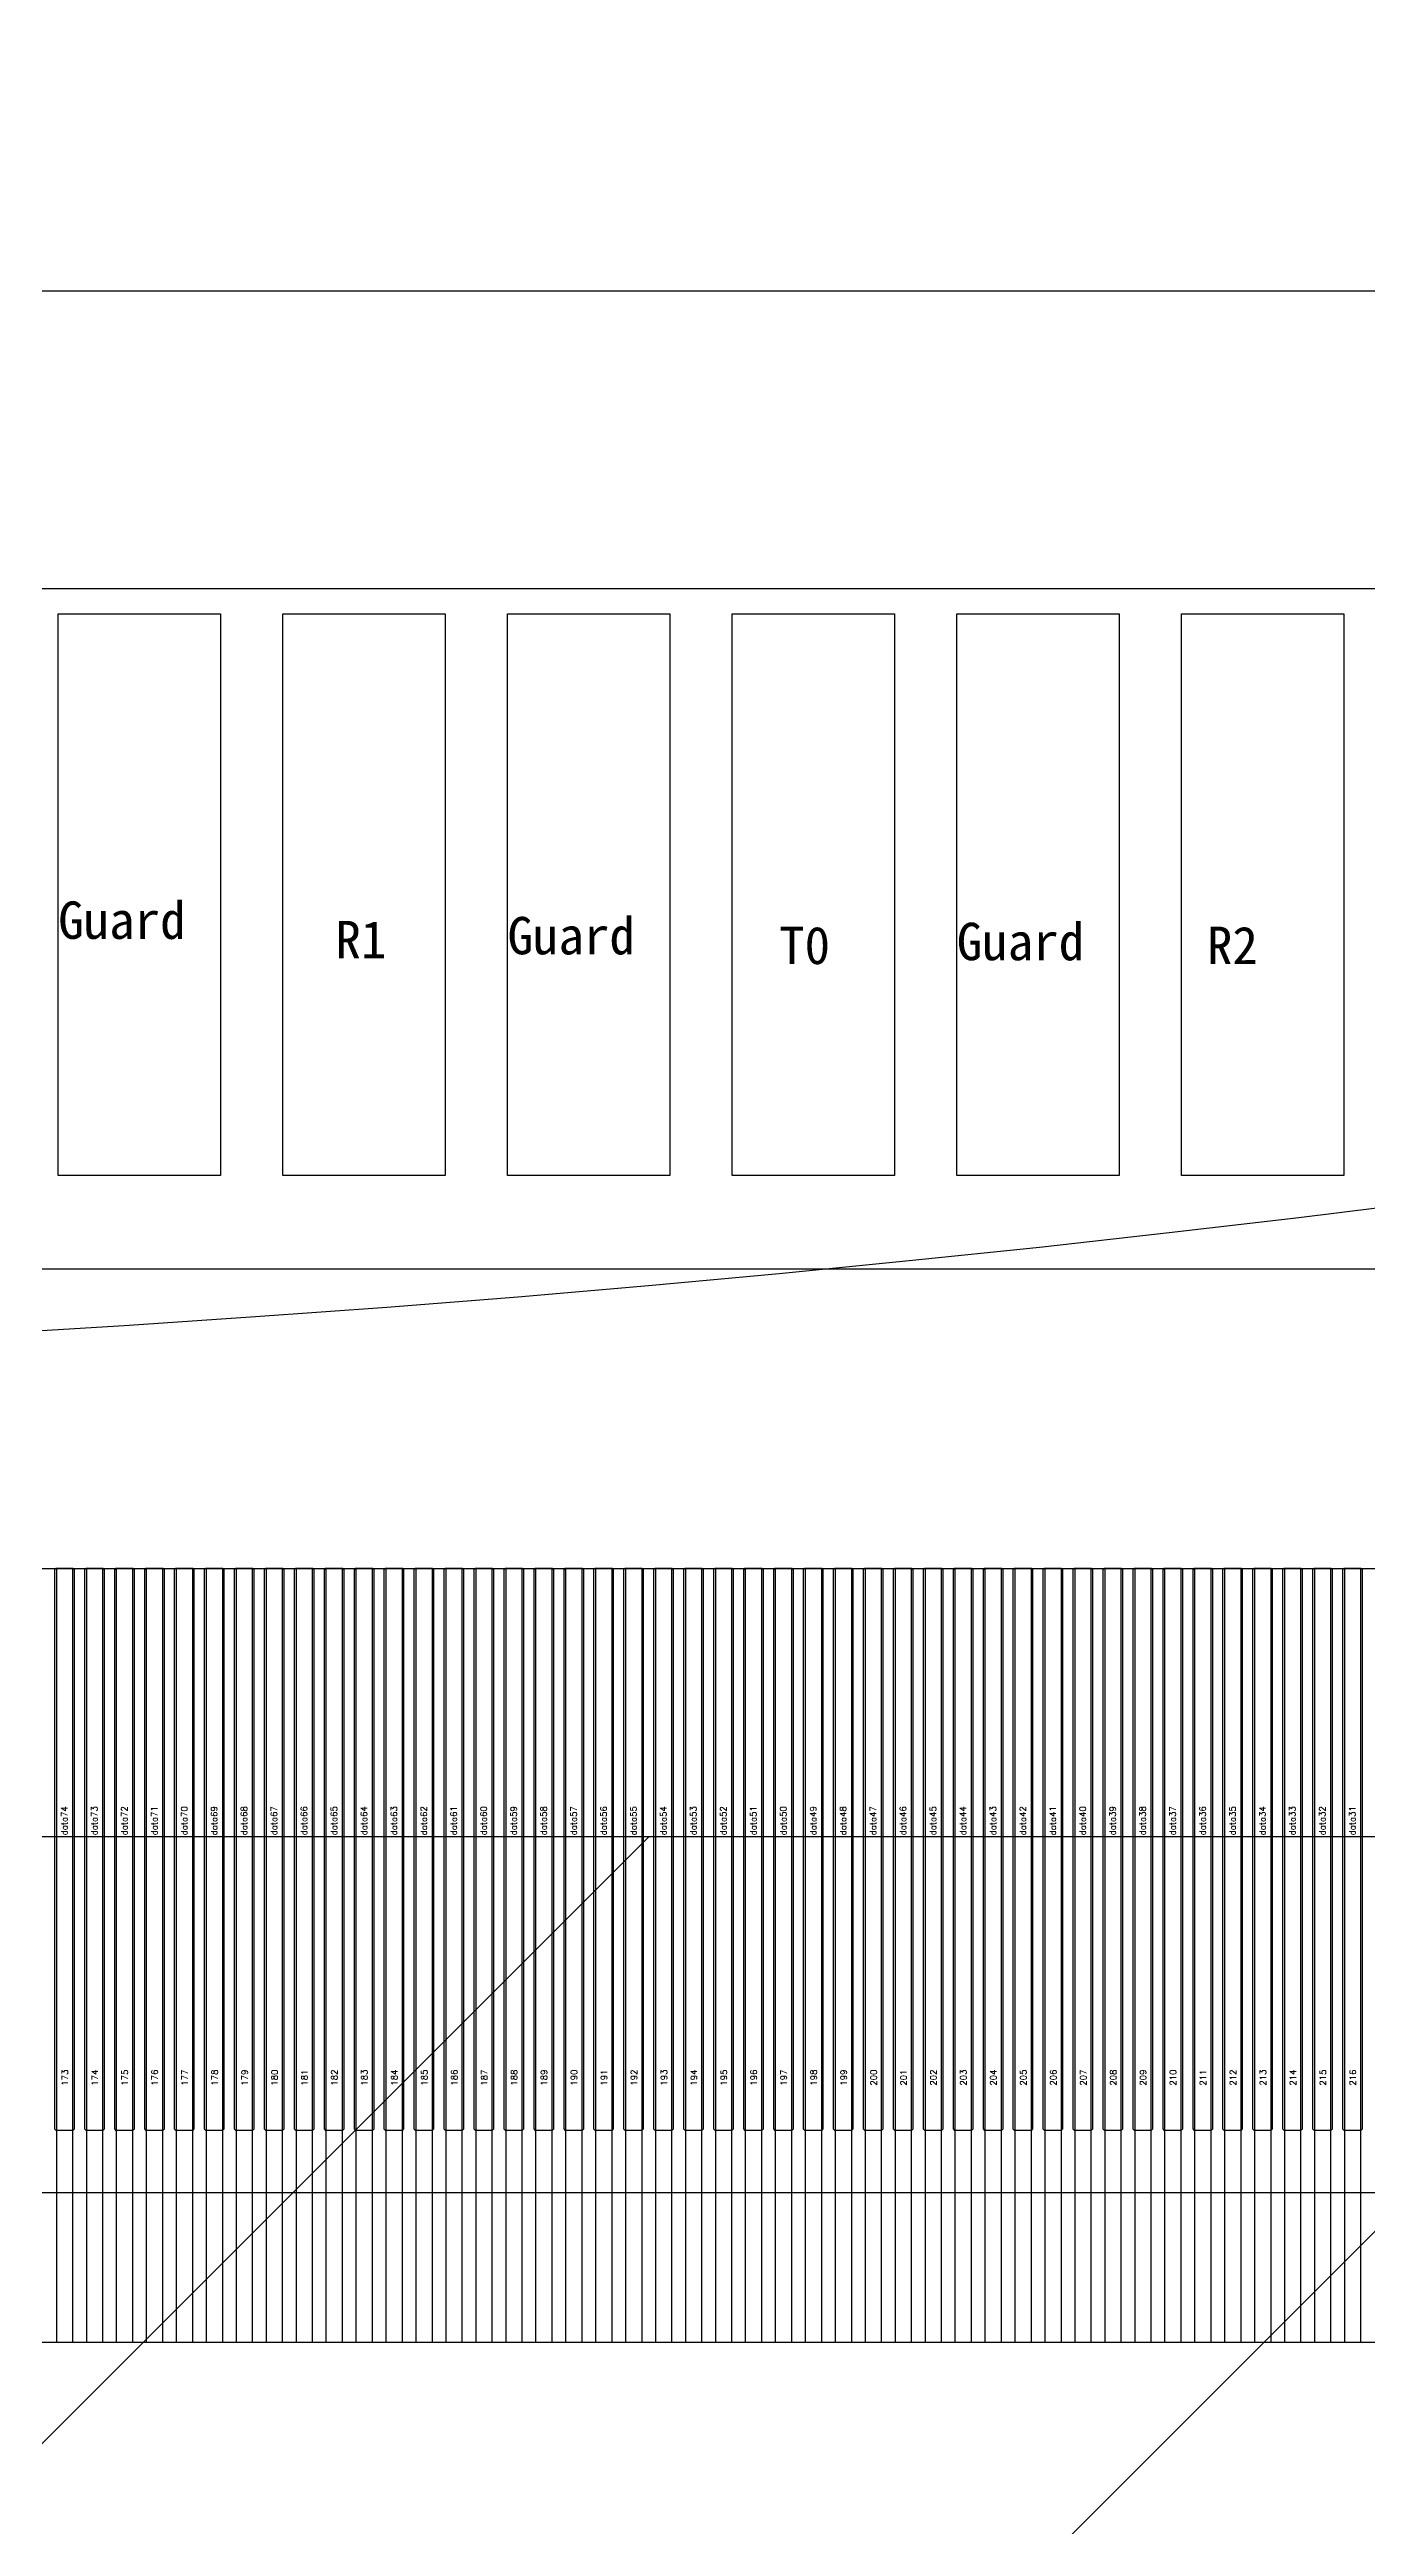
# Model space of a CAD drawing. Header units: millimetres. Extents: x 1387 to 2553, y -68 to 207.
# Drawn here: x 2323.896 to 2324.952, y 51.97 to 53.955 of the extents above; entities that cross this region are included whole.
import ezdxf
from ezdxf.enums import TextEntityAlignment as Align

# ---------------------------------------------------------------- set-up
doc = ezdxf.new("R2010")
doc.units = ezdxf.units.MM
for name, color, linetype in [('COF', 4, 'Continuous'), ('DIM（标注）', 3, 'Continuous'), ('Panel', 7, 'Continuous'), ('POL', 4, 'Continuous')]:
    doc.layers.add(name, color=color, linetype=linetype)
doc.styles.add('txt', font='txt.shx')
doc.styles.add('宋体', font='')
doc.styles.get('宋体').set_extended_font_data('SimSun')
doc.dimstyles.new('STANDARD$0', dxfattribs={"dimtxt": 2, "dimasz": 2, "dimexe": 0.4, "dimexo": 0.4, "dimgap": 0.4, "dimtad": 1, "dimzin": 0, "dimdsep": 46, "dimtxsty": '宋体', "dimcen": 0.4, "dimclrd": 256, "dimclre": 256, "dimclrt": 256, "dimadec": 0, "dimazin": 0, "dimtfac": 1, "dimtofl": 0, "dimtmove": 0, "dimatfit": 3, "dimfxl": 1, "dimtolj": 1, "dimtzin": 0, "dimarcsym": 0})

# ---------------------------------------------------------------- blocks, each defined once
blk = doc.blocks.new('COF')
at = {"layer": 'COF'}
for p, q in [((1641.7011, 311.7192, 0.4681), (1648.8301, 311.7192, 0.4681)), ((1641.7011, 311.7192, 0.4681), (1648.8301, 311.7192, 0.4681)), ((1646.2791, 311.7192, 0.4681), (1646.2791, 311.0992, 0.4681)), ((1646.2921, 311.7192, 0.4681), (1646.2921, 311.0992, 0.4681)), ((1646.3031, 311.7192, 0.4681), (1646.3031, 311.0992, 0.4681)), ((1646.3161, 311.7192, 0.4681), (1646.3161, 311.0992, 0.4681)), ((1646.3271, 311.7192, 0.4681), (1646.3271, 311.0992, 0.4681)), ((1646.3401, 311.7192, 0.4681), (1646.3401, 311.0992, 0.4681)), ((1646.3511, 311.7192, 0.4681), (1646.3511, 311.0992, 0.4681)), ((1646.3641, 311.7192, 0.4681), (1646.3641, 311.0992, 0.4681)), ((1646.3751, 311.7192, 0.4681), (1646.3751, 311.0992, 0.4681)), ((1646.3881, 311.7192, 0.4681), (1646.3881, 311.0992, 0.4681)), ((1646.3991, 311.7192, 0.4681), (1646.3991, 311.0992, 0.4681)), ((1646.4121, 311.7192, 0.4681), (1646.4121, 311.0992, 0.4681)), ((1646.4231, 311.7192, 0.4681), (1646.4231, 311.0992, 0.4681)), ((1646.4361, 311.7192, 0.4681), (1646.4361, 311.0992, 0.4681)), ((1646.4471, 311.7192, 0.4681), (1646.4471, 311.0992, 0.4681)), ((1646.4601, 311.7192, 0.4681), (1646.4601, 311.0992, 0.4681)), ((1646.4711, 311.7192, 0.4681), (1646.4711, 311.0992, 0.4681)), ((1646.4841, 311.7192, 0.4681), (1646.4841, 311.0992, 0.4681)), ((1646.4951, 311.7192, 0.4681), (1646.4951, 311.0992, 0.4681)), ((1646.5081, 311.7192, 0.4681), (1646.5081, 311.0992, 0.4681)), ((1646.5191, 311.7192, 0.4681), (1646.5191, 311.0992, 0.4681)), ((1646.5321, 311.7192, 0.4681), (1646.5321, 311.0992, 0.4681)), ((1646.5431, 311.7192, 0.4681), (1646.5431, 311.0992, 0.4681)), ((1646.5561, 311.7192, 0.4681), (1646.5561, 311.0992, 0.4681)), ((1646.5671, 311.7192, 0.4681), (1646.5671, 311.0992, 0.4681)), ((1646.5801, 311.7192, 0.4681), (1646.5801, 311.0992, 0.4681)), ((1646.5911, 311.7192, 0.4681), (1646.5911, 311.0992, 0.4681)), ((1646.6041, 311.7192, 0.4681), (1646.6041, 311.0992, 0.4681)), ((1646.6151, 311.7192, 0.4681), (1646.6151, 311.0992, 0.4681)), ((1646.6281, 311.7192, 0.4681), (1646.6281, 311.0992, 0.4681)), ((1646.6391, 311.7192, 0.4681), (1646.6391, 311.0992, 0.4681)), ((1646.6521, 311.7192, 0.4681), (1646.6521, 311.0992, 0.4681)), ((1646.6631, 311.7192, 0.4681), (1646.6631, 311.0992, 0.4681)), ((1646.6761, 311.7192, 0.4681), (1646.6761, 311.0992, 0.4681)), ((1646.6871, 311.7192, 0.4681), (1646.6871, 311.0992, 0.4681)), ((1646.7001, 311.7192, 0.4681), (1646.7001, 311.0992, 0.4681)), ((1646.7111, 311.7192, 0.4681), (1646.7111, 311.0992, 0.4681)), ((1646.7241, 311.7192, 0.4681), (1646.7241, 311.0992, 0.4681)), ((1646.7351, 311.7192, 0.4681), (1646.7351, 311.0992, 0.4681)), ((1646.7481, 311.7192, 0.4681), (1646.7481, 311.0992, 0.4681)), ((1646.7591, 311.7192, 0.4681), (1646.7591, 311.0992, 0.4681)), ((1646.7721, 311.7192, 0.4681), (1646.7721, 311.0992, 0.4681)), ((1646.7831, 311.7192, 0.4681), (1646.7831, 311.0992, 0.4681)), ((1646.7961, 311.7192, 0.4681), (1646.7961, 311.0992, 0.4681)), ((1646.8071, 311.7192, 0.4681), (1646.8071, 311.0992, 0.4681)), ((1646.8201, 311.7192, 0.4681), (1646.8201, 311.0992, 0.4681)), ((1646.8311, 311.7192, 0.4681), (1646.8311, 311.0992, 0.4681)), ((1646.8441, 311.7192, 0.4681), (1646.8441, 311.0992, 0.4681)), ((1646.8551, 311.7192, 0.4681), (1646.8551, 311.0992, 0.4681)), ((1646.8681, 311.7192, 0.4681), (1646.8681, 311.0992, 0.4681)), ((1646.8791, 311.7192, 0.4681), (1646.8791, 311.0992, 0.4681)), ((1646.8921, 311.7192, 0.4681), (1646.8921, 311.0992, 0.4681)), ((1646.9031, 311.7192, 0.4681), (1646.9031, 311.0992, 0.4681)), ((1646.9161, 311.7192, 0.4681), (1646.9161, 311.0992, 0.4681)), ((1646.9271, 311.7192, 0.4681), (1646.9271, 311.0992, 0.4681)), ((1646.9401, 311.7192, 0.4681), (1646.9401, 311.0992, 0.4681)), ((1646.9511, 311.7192, 0.4681), (1646.9511, 311.0992, 0.4681)), ((1646.9641, 311.7192, 0.4681), (1646.9641, 311.0992, 0.4681)), ((1646.9751, 311.7192, 0.4681), (1646.9751, 311.0992, 0.4681)), ((1646.9881, 311.7192, 0.4681), (1646.9881, 311.0992, 0.4681)), ((1646.9991, 311.7192, 0.4681), (1646.9991, 311.0992, 0.4681)), ((1647.0121, 311.7192, 0.4681), (1647.0121, 311.0992, 0.4681)), ((1647.0231, 311.7192, 0.4681), (1647.0231, 311.0992, 0.4681)), ((1647.0361, 311.7192, 0.4681), (1647.0361, 311.0992, 0.4681)), ((1647.0471, 311.7192, 0.4681), (1647.0471, 311.0992, 0.4681)), ((1647.0601, 311.7192, 0.4681), (1647.0601, 311.0992, 0.4681)), ((1647.0711, 311.7192, 0.4681), (1647.0711, 311.0992, 0.4681)), ((1647.0841, 311.7192, 0.4681), (1647.0841, 311.0992, 0.4681)), ((1647.0951, 311.7192, 0.4681), (1647.0951, 311.0992, 0.4681)), ((1647.1081, 311.7192, 0.4681), (1647.1081, 311.0992, 0.4681)), ((1647.1191, 311.7192, 0.4681), (1647.1191, 311.0992, 0.4681)), ((1647.1321, 311.7192, 0.4681), (1647.1321, 311.0992, 0.4681)), ((1647.1431, 311.7192, 0.4681), (1647.1431, 311.0992, 0.4681)), ((1647.1561, 311.7192, 0.4681), (1647.1561, 311.0992, 0.4681)), ((1647.1671, 311.7192, 0.4681), (1647.1671, 311.0992, 0.4681)), ((1647.1801, 311.7192, 0.4681), (1647.1801, 311.0992, 0.4681)), ((1647.1911, 311.7192, 0.4681), (1647.1911, 311.0992, 0.4681)), ((1647.2041, 311.7192, 0.4681), (1647.2041, 311.0992, 0.4681)), ((1647.2151, 311.7192, 0.4681), (1647.2151, 311.0992, 0.4681)), ((1647.2281, 311.7192, 0.4681), (1647.2281, 311.0992, 0.4681)), ((1647.2391, 311.7192, 0.4681), (1647.2391, 311.0992, 0.4681)), ((1647.2521, 311.7192, 0.4681), (1647.2521, 311.0992, 0.4681)), ((1647.2631, 311.7192, 0.4681), (1647.2631, 311.0992, 0.4681)), ((1647.2761, 311.7192, 0.4681), (1647.2761, 311.0992, 0.4681)), ((1647.2871, 311.7192, 0.4681), (1647.2871, 311.0992, 0.4681)), ((1647.3001, 311.7192, 0.4681), (1647.3001, 311.0992, 0.4681)), ((1647.3111, 311.7192, 0.4681), (1647.3111, 311.0992, 0.4681)), ((1647.3241, 311.7192, 0.4681), (1647.3241, 311.0992, 0.4681)), ((1641.9006, 311.0992, 0.4681), (1648.6306, 311.0992, 0.4681)), ((1646.2791, 311.0992, 0.4681), (1646.2921, 311.0992, 0.4681)), ((1646.2796, 311.0992, 0.4681), (1646.2916, 311.0992, 0.4681)), ((1646.3031, 311.0992, 0.4681), (1646.3161, 311.0992, 0.4681)), ((1646.3036, 311.0992, 0.4681), (1646.3156, 311.0992, 0.4681)), ((1646.3271, 311.0992, 0.4681), (1646.3401, 311.0992, 0.4681)), ((1646.3276, 311.0992, 0.4681), (1646.3396, 311.0992, 0.4681)), ((1646.3511, 311.0992, 0.4681), (1646.3641, 311.0992, 0.4681)), ((1646.3516, 311.0992, 0.4681), (1646.3636, 311.0992, 0.4681)), ((1646.3751, 311.0992, 0.4681), (1646.3881, 311.0992, 0.4681)), ((1646.3756, 311.0992, 0.4681), (1646.3876, 311.0992, 0.4681)), ((1646.3991, 311.0992, 0.4681), (1646.4121, 311.0992, 0.4681)), ((1646.3996, 311.0992, 0.4681), (1646.4116, 311.0992, 0.4681)), ((1646.4231, 311.0992, 0.4681), (1646.4361, 311.0992, 0.4681)), ((1646.4236, 311.0992, 0.4681), (1646.4356, 311.0992, 0.4681)), ((1646.4471, 311.0992, 0.4681), (1646.4601, 311.0992, 0.4681)), ((1646.4476, 311.0992, 0.4681), (1646.4596, 311.0992, 0.4681)), ((1646.4711, 311.0992, 0.4681), (1646.4841, 311.0992, 0.4681)), ((1646.4716, 311.0992, 0.4681), (1646.4836, 311.0992, 0.4681)), ((1646.4951, 311.0992, 0.4681), (1646.5081, 311.0992, 0.4681)), ((1646.4956, 311.0992, 0.4681), (1646.5076, 311.0992, 0.4681)), ((1646.5191, 311.0992, 0.4681), (1646.5321, 311.0992, 0.4681)), ((1646.5196, 311.0992, 0.4681), (1646.5316, 311.0992, 0.4681)), ((1646.5431, 311.0992, 0.4681), (1646.5561, 311.0992, 0.4681)), ((1646.5436, 311.0992, 0.4681), (1646.5556, 311.0992, 0.4681)), ((1646.5671, 311.0992, 0.4681), (1646.5801, 311.0992, 0.4681)), ((1646.5676, 311.0992, 0.4681), (1646.5796, 311.0992, 0.4681)), ((1646.5911, 311.0992, 0.4681), (1646.6041, 311.0992, 0.4681)), ((1646.5916, 311.0992, 0.4681), (1646.6036, 311.0992, 0.4681)), ((1646.6151, 311.0992, 0.4681), (1646.6281, 311.0992, 0.4681)), ((1646.6156, 311.0992, 0.4681), (1646.6276, 311.0992, 0.4681)), ((1646.6391, 311.0992, 0.4681), (1646.6521, 311.0992, 0.4681)), ((1646.6396, 311.0992, 0.4681), (1646.6516, 311.0992, 0.4681)), ((1646.6631, 311.0992, 0.4681), (1646.6761, 311.0992, 0.4681)), ((1646.6636, 311.0992, 0.4681), (1646.6756, 311.0992, 0.4681)), ((1646.6871, 311.0992, 0.4681), (1646.7001, 311.0992, 0.4681)), ((1646.6876, 311.0992, 0.4681), (1646.6996, 311.0992, 0.4681)), ((1646.7111, 311.0992, 0.4681), (1646.7241, 311.0992, 0.4681)), ((1646.7116, 311.0992, 0.4681), (1646.7236, 311.0992, 0.4681)), ((1646.7351, 311.0992, 0.4681), (1646.7481, 311.0992, 0.4681)), ((1646.7356, 311.0992, 0.4681), (1646.7476, 311.0992, 0.4681)), ((1646.7591, 311.0992, 0.4681), (1646.7721, 311.0992, 0.4681)), ((1646.7596, 311.0992, 0.4681), (1646.7716, 311.0992, 0.4681)), ((1646.7831, 311.0992, 0.4681), (1646.7961, 311.0992, 0.4681)), ((1646.7836, 311.0992, 0.4681), (1646.7956, 311.0992, 0.4681)), ((1646.8071, 311.0992, 0.4681), (1646.8201, 311.0992, 0.4681)), ((1646.8076, 311.0992, 0.4681), (1646.8196, 311.0992, 0.4681)), ((1646.8311, 311.0992, 0.4681), (1646.8441, 311.0992, 0.4681)), ((1646.8316, 311.0992, 0.4681), (1646.8436, 311.0992, 0.4681)), ((1646.8551, 311.0992, 0.4681), (1646.8681, 311.0992, 0.4681)), ((1646.8556, 311.0992, 0.4681), (1646.8676, 311.0992, 0.4681)), ((1646.8791, 311.0992, 0.4681), (1646.8921, 311.0992, 0.4681)), ((1646.8796, 311.0992, 0.4681), (1646.8916, 311.0992, 0.4681)), ((1646.9031, 311.0992, 0.4681), (1646.9161, 311.0992, 0.4681)), ((1646.9036, 311.0992, 0.4681), (1646.9156, 311.0992, 0.4681)), ((1646.9271, 311.0992, 0.4681), (1646.9401, 311.0992, 0.4681)), ((1646.9276, 311.0992, 0.4681), (1646.9396, 311.0992, 0.4681)), ((1646.9511, 311.0992, 0.4681), (1646.9641, 311.0992, 0.4681)), ((1646.9516, 311.0992, 0.4681), (1646.9636, 311.0992, 0.4681)), ((1646.9751, 311.0992, 0.4681), (1646.9881, 311.0992, 0.4681)), ((1646.9756, 311.0992, 0.4681), (1646.9876, 311.0992, 0.4681)), ((1646.9991, 311.0992, 0.4681), (1647.0121, 311.0992, 0.4681)), ((1646.9996, 311.0992, 0.4681), (1647.0116, 311.0992, 0.4681)), ((1647.0231, 311.0992, 0.4681), (1647.0361, 311.0992, 0.4681)), ((1647.0236, 311.0992, 0.4681), (1647.0356, 311.0992, 0.4681)), ((1647.0471, 311.0992, 0.4681), (1647.0601, 311.0992, 0.4681)), ((1647.0476, 311.0992, 0.4681), (1647.0596, 311.0992, 0.4681)), ((1647.0711, 311.0992, 0.4681), (1647.0841, 311.0992, 0.4681)), ((1647.0716, 311.0992, 0.4681), (1647.0836, 311.0992, 0.4681)), ((1647.0951, 311.0992, 0.4681), (1647.1081, 311.0992, 0.4681)), ((1647.0956, 311.0992, 0.4681), (1647.1076, 311.0992, 0.4681)), ((1647.1191, 311.0992, 0.4681), (1647.1321, 311.0992, 0.4681)), ((1647.1196, 311.0992, 0.4681), (1647.1316, 311.0992, 0.4681)), ((1647.1431, 311.0992, 0.4681), (1647.1561, 311.0992, 0.4681)), ((1647.1436, 311.0992, 0.4681), (1647.1556, 311.0992, 0.4681)), ((1647.1671, 311.0992, 0.4681), (1647.1801, 311.0992, 0.4681)), ((1647.1676, 311.0992, 0.4681), (1647.1796, 311.0992, 0.4681)), ((1647.1911, 311.0992, 0.4681), (1647.2041, 311.0992, 0.4681)), ((1647.1916, 311.0992, 0.4681), (1647.2036, 311.0992, 0.4681)), ((1647.2151, 311.0992, 0.4681), (1647.2281, 311.0992, 0.4681)), ((1647.2156, 311.0992, 0.4681), (1647.2276, 311.0992, 0.4681)), ((1647.2391, 311.0992, 0.4681), (1647.2521, 311.0992, 0.4681)), ((1647.2396, 311.0992, 0.4681), (1647.2516, 311.0992, 0.4681)), ((1647.2631, 311.0992, 0.4681), (1647.2761, 311.0992, 0.4681)), ((1647.2636, 311.0992, 0.4681), (1647.2756, 311.0992, 0.4681)), ((1647.2871, 311.0992, 0.4681), (1647.3001, 311.0992, 0.4681)), ((1647.2876, 311.0992, 0.4681), (1647.2996, 311.0992, 0.4681)), ((1647.3111, 311.0992, 0.4681), (1647.3241, 311.0992, 0.4681)), ((1647.3116, 311.0992, 0.4681), (1647.3236, 311.0992, 0.4681))]:
    blk.add_line(p, q, dxfattribs=at)
blk = doc.blocks.new('*D89')
at = {"layer": 'Defpoints', "color": 0, "linetype": 'Continuous'}
for p in [(2319.293, 52.2378, 0.2184), (2305.2803, -9.3035), (2325.3234, -9.3035, 0.2184)]:
    blk.add_point(p, dxfattribs=at)
at = {"layer": 'DIM（标注）', "color": 3, "linetype": 'Continuous', "lineweight": -2}
for p, q in [((2318.693, 52.2378), (2304.6803, 52.2378)), ((2305.2803, 51.6378), (2305.2803, 40.3532)), ((2305.2803, -8.7035), (2305.2803, 29.6616)), ((2324.7234, -9.3035), (2304.6803, -9.3035))]:
    blk.add_line(p, q, dxfattribs=at)
at = {"layer": 'DIM（标注）', "color": 3, "linetype": 'Continuous'}
for points in [[(2305.1803, 51.6378), (2305.3803, 51.6378), (2305.2803, 52.2378)], [(2305.1803, -8.7035), (2305.3803, -8.7035), (2305.2803, -9.3035)]]:
    blk.add_solid(points, dxfattribs=at)
at = {"layer": 'DIM（标注）', "color": 3, "linetype": 'Continuous', "insert": (2305.2803, 35.0074), "char_height": 1.5, "attachment_point": 5, "rotation": 90, "style": '宋体'}
blk.add_mtext('61.54±0.5', dxfattribs=at)
blk = doc.blocks.new('DAFADF')
h = blk.add_hatch()
h.set_pattern_fill('ANSI31', scale=0.2, style=0)
h.set_pattern_definition([(45, (861.3915, -112.815), (-0.4490128, 0.4490128), [])])
h.paths.add_polyline_path([(1762.6906, 35.3146, -0.315299), (1763.0196, 35.7845), (1764.3687, 36.2755), (1756.3326, 36.2755), (1757.6807, 35.7848, -0.315827), (1758.0106, 35.3146), (1758.0106, 33.2755), (1762.6906, 33.2755)])
at = {"color": 30, "linetype": 'Continuous'}
blk.add_line((1764.3686, 36.2755, 2.6737), (1756.3326, 36.2755, 2.6737), dxfattribs=at)
at = {"color": 30, "linetype": 'Continuous', "elevation": 2.6737}
blk.add_lwpolyline([(1765.5756, 37.2755), (1755.1256, 37.2755)], dxfattribs=at)
blk = doc.blocks.new('DASFASFASF')
at = {"color": 7}
blk.add_circle((2230.6373, 15.2151), 18.825, dxfattribs=at)
at = {"color": 7, "linetype": 'Continuous'}
blk.add_circle((2230.6373, 15.2151), 16.549, dxfattribs=at)
blk = doc.blocks.new('ASDFASF')
at = {"color": 7}
blk.add_circle((605.3504, 2850.0892), 18.8, dxfattribs=at)

msp = doc.modelspace()

# ---------------------------------------------------------------- linework, layer by layer
at = {"layer": 'Panel', "elevation": 2.6737}
for points in [[(2323.9031, 53.0528), (2323.9031, 53.5028)], [(2323.9031, 53.5028), (2324.0331, 53.5028)], [(2324.0331, 53.5028), (2324.0331, 53.0528)], [(2324.0831, 53.0528), (2324.0831, 53.5028)], [(2324.0831, 53.5028), (2324.2131, 53.5028)], [(2324.2131, 53.5028), (2324.2131, 53.0528)], [(2324.2631, 53.0528), (2324.2631, 53.5028)], [(2324.2631, 53.5028), (2324.3931, 53.5028)], [(2324.3931, 53.5028), (2324.3931, 53.0528)], [(2324.4431, 53.0528), (2324.4431, 53.5028)], [(2324.4431, 53.5028), (2324.5731, 53.5028)], [(2324.5731, 53.5028), (2324.5731, 53.0528)], [(2324.6231, 53.0528), (2324.6231, 53.5028)], [(2324.6231, 53.5028), (2324.7531, 53.5028)], [(2324.7531, 53.5028), (2324.7531, 53.0528)], [(2324.8031, 53.0528), (2324.8031, 53.5028)], [(2324.8031, 53.5028), (2324.9331, 53.5028)], [(2324.9331, 53.5028), (2324.9331, 53.0528)], [(2324.0331, 53.0528), (2323.9031, 53.0528)], [(2324.2131, 53.0528), (2324.0831, 53.0528)], [(2324.3931, 53.0528), (2324.2631, 53.0528)], [(2324.5731, 53.0528), (2324.4431, 53.0528)], [(2324.7531, 53.0528), (2324.6231, 53.0528)], [(2324.9331, 53.0528), (2324.8031, 53.0528)], [(2328.493, 52.9778), (2317.293, 52.9778)], [(2323.9011, 52.7378), (2323.9001, 52.7368)], [(2323.9001, 52.7368), (2323.9001, 52.2888)], [(2323.9151, 52.7378), (2323.9011, 52.7378)], [(2323.9161, 52.7368), (2323.9151, 52.7378)], [(2323.9161, 52.2888), (2323.9161, 52.7368)], [(2323.9251, 52.7378), (2323.9241, 52.7368)], [(2323.9241, 52.7368), (2323.9241, 52.2888)], [(2323.9391, 52.7378), (2323.9251, 52.7378)], [(2323.9401, 52.7368), (2323.9391, 52.7378)], [(2323.9401, 52.2888), (2323.9401, 52.7368)], [(2323.9491, 52.7378), (2323.9481, 52.7368)], [(2323.9481, 52.7368), (2323.9481, 52.2888)], [(2323.9631, 52.7378), (2323.9491, 52.7378)], [(2323.9641, 52.7368), (2323.9631, 52.7378)], [(2323.9641, 52.2888), (2323.9641, 52.7368)], [(2323.9731, 52.7378), (2323.9721, 52.7368)], [(2323.9721, 52.7368), (2323.9721, 52.2888)], [(2323.9871, 52.7378), (2323.9731, 52.7378)], [(2323.9881, 52.7368), (2323.9871, 52.7378)], [(2323.9881, 52.2888), (2323.9881, 52.7368)], [(2323.9971, 52.7378), (2323.9961, 52.7368)], [(2323.9961, 52.7368), (2323.9961, 52.2888)], [(2324.0111, 52.7378), (2323.9971, 52.7378)], [(2324.0121, 52.7368), (2324.0111, 52.7378)], [(2324.0121, 52.2888), (2324.0121, 52.7368)], [(2324.0211, 52.7378), (2324.0201, 52.7368)], [(2324.0201, 52.7368), (2324.0201, 52.2888)], [(2324.0351, 52.7378), (2324.0211, 52.7378)], [(2324.0361, 52.7368), (2324.0351, 52.7378)], [(2324.0361, 52.2888), (2324.0361, 52.7368)], [(2324.0451, 52.7378), (2324.0441, 52.7368)], [(2324.0441, 52.7368), (2324.0441, 52.2888)], [(2324.0591, 52.7378), (2324.0451, 52.7378)], [(2324.0601, 52.7368), (2324.0591, 52.7378)], [(2324.0601, 52.2888), (2324.0601, 52.7368)], [(2324.0691, 52.7378), (2324.0681, 52.7368)], [(2324.0681, 52.7368), (2324.0681, 52.2888)], [(2324.0831, 52.7378), (2324.0691, 52.7378)], [(2324.0841, 52.7368), (2324.0831, 52.7378)], [(2324.0841, 52.2888), (2324.0841, 52.7368)], [(2324.0931, 52.7378), (2324.0921, 52.7368)], [(2324.0921, 52.7368), (2324.0921, 52.2888)], [(2324.1071, 52.7378), (2324.0931, 52.7378)], [(2324.1081, 52.7368), (2324.1071, 52.7378)], [(2324.1081, 52.2888), (2324.1081, 52.7368)], [(2324.1171, 52.7378), (2324.1161, 52.7368)], [(2324.1161, 52.7368), (2324.1161, 52.2888)], [(2324.1311, 52.7378), (2324.1171, 52.7378)], [(2324.1321, 52.7368), (2324.1311, 52.7378)], [(2324.1321, 52.2888), (2324.1321, 52.7368)], [(2324.1411, 52.7378), (2324.1401, 52.7368)], [(2324.1401, 52.7368), (2324.1401, 52.2888)], [(2324.1551, 52.7378), (2324.1411, 52.7378)], [(2324.1561, 52.7368), (2324.1551, 52.7378)], [(2324.1561, 52.2888), (2324.1561, 52.7368)], [(2324.1651, 52.7378), (2324.1641, 52.7368)], [(2324.1641, 52.7368), (2324.1641, 52.2888)], [(2324.1791, 52.7378), (2324.1651, 52.7378)], [(2324.1801, 52.7368), (2324.1791, 52.7378)], [(2324.1801, 52.2888), (2324.1801, 52.7368)], [(2324.1891, 52.7378), (2324.1881, 52.7368)], [(2324.1881, 52.7368), (2324.1881, 52.2888)], [(2324.2031, 52.7378), (2324.1891, 52.7378)], [(2324.2041, 52.7368), (2324.2031, 52.7378)], [(2324.2041, 52.2888), (2324.2041, 52.7368)], [(2324.2131, 52.7378), (2324.2121, 52.7368)], [(2324.2121, 52.7368), (2324.2121, 52.2888)], [(2324.2271, 52.7378), (2324.2131, 52.7378)], [(2324.2281, 52.7368), (2324.2271, 52.7378)], [(2324.2281, 52.2888), (2324.2281, 52.7368)], [(2324.2371, 52.7378), (2324.2361, 52.7368)], [(2324.2361, 52.7368), (2324.2361, 52.2888)], [(2324.2511, 52.7378), (2324.2371, 52.7378)], [(2324.2521, 52.7368), (2324.2511, 52.7378)], [(2324.2521, 52.2888), (2324.2521, 52.7368)], [(2324.2611, 52.7378), (2324.2601, 52.7368)], [(2324.2601, 52.7368), (2324.2601, 52.2888)], [(2324.2751, 52.7378), (2324.2611, 52.7378)], [(2324.2761, 52.7368), (2324.2751, 52.7378)], [(2324.2761, 52.2888), (2324.2761, 52.7368)], [(2324.2851, 52.7378), (2324.2841, 52.7368)], [(2324.2841, 52.7368), (2324.2841, 52.2888)], [(2324.2991, 52.7378), (2324.2851, 52.7378)], [(2324.3001, 52.7368), (2324.2991, 52.7378)], [(2324.3001, 52.2888), (2324.3001, 52.7368)], [(2324.3091, 52.7378), (2324.3081, 52.7368)], [(2324.3081, 52.7368), (2324.3081, 52.2888)], [(2324.3231, 52.7378), (2324.3091, 52.7378)], [(2324.3241, 52.7368), (2324.3231, 52.7378)], [(2324.3241, 52.2888), (2324.3241, 52.7368)], [(2324.3331, 52.7378), (2324.3321, 52.7368)], [(2324.3321, 52.7368), (2324.3321, 52.2888)], [(2324.3471, 52.7378), (2324.3331, 52.7378)], [(2324.3481, 52.7368), (2324.3471, 52.7378)], [(2324.3481, 52.2888), (2324.3481, 52.7368)], [(2324.3571, 52.7378), (2324.3561, 52.7368)], [(2324.3561, 52.7368), (2324.3561, 52.2888)], [(2324.3711, 52.7378), (2324.3571, 52.7378)], [(2324.3721, 52.7368), (2324.3711, 52.7378)], [(2324.3721, 52.2888), (2324.3721, 52.7368)], [(2324.3811, 52.7378), (2324.3801, 52.7368)], [(2324.3801, 52.7368), (2324.3801, 52.2888)], [(2324.3951, 52.7378), (2324.3811, 52.7378)], [(2324.3961, 52.7368), (2324.3951, 52.7378)], [(2324.3961, 52.2888), (2324.3961, 52.7368)], [(2324.4051, 52.7378), (2324.4041, 52.7368)], [(2324.4041, 52.7368), (2324.4041, 52.2888)], [(2324.4191, 52.7378), (2324.4051, 52.7378)], [(2324.4201, 52.7368), (2324.4191, 52.7378)], [(2324.4201, 52.2888), (2324.4201, 52.7368)], [(2324.4291, 52.7378), (2324.4281, 52.7368)], [(2324.4281, 52.7368), (2324.4281, 52.2888)], [(2324.4431, 52.7378), (2324.4291, 52.7378)], [(2324.4441, 52.7368), (2324.4431, 52.7378)], [(2324.4441, 52.2888), (2324.4441, 52.7368)], [(2324.4531, 52.7378), (2324.4521, 52.7368)], [(2324.4521, 52.7368), (2324.4521, 52.2888)], [(2324.4671, 52.7378), (2324.4531, 52.7378)], [(2324.4681, 52.7368), (2324.4671, 52.7378)], [(2324.4681, 52.2888), (2324.4681, 52.7368)], [(2324.4771, 52.7378), (2324.4761, 52.7368)], [(2324.4761, 52.7368), (2324.4761, 52.2888)], [(2324.4911, 52.7378), (2324.4771, 52.7378)], [(2324.4921, 52.7368), (2324.4911, 52.7378)], [(2324.4921, 52.2888), (2324.4921, 52.7368)], [(2324.5011, 52.7378), (2324.5001, 52.7368)], [(2324.5001, 52.7368), (2324.5001, 52.2888)], [(2324.5151, 52.7378), (2324.5011, 52.7378)], [(2324.5161, 52.7368), (2324.5151, 52.7378)], [(2324.5161, 52.2888), (2324.5161, 52.7368)], [(2324.5251, 52.7378), (2324.5241, 52.7368)], [(2324.5241, 52.7368), (2324.5241, 52.2888)], [(2324.5391, 52.7378), (2324.5251, 52.7378)], [(2324.5401, 52.7368), (2324.5391, 52.7378)], [(2324.5401, 52.2888), (2324.5401, 52.7368)], [(2324.5491, 52.7378), (2324.5481, 52.7368)], [(2324.5481, 52.7368), (2324.5481, 52.2888)], [(2324.5631, 52.7378), (2324.5491, 52.7378)], [(2324.5641, 52.7368), (2324.5631, 52.7378)], [(2324.5641, 52.2888), (2324.5641, 52.7368)], [(2324.5731, 52.7378), (2324.5721, 52.7368)], [(2324.5721, 52.7368), (2324.5721, 52.2888)], [(2324.5871, 52.7378), (2324.5731, 52.7378)], [(2324.5881, 52.7368), (2324.5871, 52.7378)], [(2324.5881, 52.2888), (2324.5881, 52.7368)], [(2324.5971, 52.7378), (2324.5961, 52.7368)], [(2324.5961, 52.7368), (2324.5961, 52.2888)], [(2324.6111, 52.7378), (2324.5971, 52.7378)], [(2324.6121, 52.7368), (2324.6111, 52.7378)], [(2324.6121, 52.2888), (2324.6121, 52.7368)], [(2324.6211, 52.7378), (2324.6201, 52.7368)], [(2324.6201, 52.7368), (2324.6201, 52.2888)], [(2324.6351, 52.7378), (2324.6211, 52.7378)], [(2324.6361, 52.7368), (2324.6351, 52.7378)], [(2324.6361, 52.2888), (2324.6361, 52.7368)], [(2324.6451, 52.7378), (2324.6441, 52.7368)], [(2324.6441, 52.7368), (2324.6441, 52.2888)], [(2324.6591, 52.7378), (2324.6451, 52.7378)], [(2324.6601, 52.7368), (2324.6591, 52.7378)], [(2324.6601, 52.2888), (2324.6601, 52.7368)], [(2324.6691, 52.7378), (2324.6681, 52.7368)], [(2324.6681, 52.7368), (2324.6681, 52.2888)], [(2324.6831, 52.7378), (2324.6691, 52.7378)], [(2324.6841, 52.7368), (2324.6831, 52.7378)], [(2324.6841, 52.2888), (2324.6841, 52.7368)], [(2324.6931, 52.7378), (2324.6921, 52.7368)], [(2324.6921, 52.7368), (2324.6921, 52.2888)], [(2324.7071, 52.7378), (2324.6931, 52.7378)], [(2324.7081, 52.7368), (2324.7071, 52.7378)], [(2324.7081, 52.2888), (2324.7081, 52.7368)], [(2324.7171, 52.7378), (2324.7161, 52.7368)], [(2324.7161, 52.7368), (2324.7161, 52.2888)], [(2324.7311, 52.7378), (2324.7171, 52.7378)], [(2324.7321, 52.7368), (2324.7311, 52.7378)], [(2324.7321, 52.2888), (2324.7321, 52.7368)], [(2324.7411, 52.7378), (2324.7401, 52.7368)], [(2324.7401, 52.7368), (2324.7401, 52.2888)], [(2324.7551, 52.7378), (2324.7411, 52.7378)], [(2324.7561, 52.7368), (2324.7551, 52.7378)], [(2324.7561, 52.2888), (2324.7561, 52.7368)], [(2324.7651, 52.7378), (2324.7641, 52.7368)], [(2324.7641, 52.7368), (2324.7641, 52.2888)], [(2324.7791, 52.7378), (2324.7651, 52.7378)], [(2324.7801, 52.7368), (2324.7791, 52.7378)], [(2324.7801, 52.2888), (2324.7801, 52.7368)], [(2324.7891, 52.7378), (2324.7881, 52.7368)], [(2324.7881, 52.7368), (2324.7881, 52.2888)], [(2324.8031, 52.7378), (2324.7891, 52.7378)], [(2324.8041, 52.7368), (2324.8031, 52.7378)], [(2324.8041, 52.2888), (2324.8041, 52.7368)], [(2324.8131, 52.7378), (2324.8121, 52.7368)], [(2324.8121, 52.7368), (2324.8121, 52.2888)], [(2324.8271, 52.7378), (2324.8131, 52.7378)], [(2324.8281, 52.7368), (2324.8271, 52.7378)], [(2324.8281, 52.2888), (2324.8281, 52.7368)], [(2324.8371, 52.7378), (2324.8361, 52.7368)], [(2324.8361, 52.7368), (2324.8361, 52.2888)], [(2324.8511, 52.7378), (2324.8371, 52.7378)], [(2324.8521, 52.7368), (2324.8511, 52.7378)], [(2324.8521, 52.2888), (2324.8521, 52.7368)], [(2324.8611, 52.7378), (2324.8601, 52.7368)], [(2324.8601, 52.7368), (2324.8601, 52.2888)], [(2324.8751, 52.7378), (2324.8611, 52.7378)], [(2324.8761, 52.7368), (2324.8751, 52.7378)], [(2324.8761, 52.2888), (2324.8761, 52.7368)], [(2324.8851, 52.7378), (2324.8841, 52.7368)], [(2324.8841, 52.7368), (2324.8841, 52.2888)], [(2324.8991, 52.7378), (2324.8851, 52.7378)], [(2324.9001, 52.7368), (2324.8991, 52.7378)], [(2324.9001, 52.2888), (2324.9001, 52.7368)], [(2324.9091, 52.7378), (2324.9081, 52.7368)], [(2324.9081, 52.7368), (2324.9081, 52.2888)], [(2324.9231, 52.7378), (2324.9091, 52.7378)], [(2324.9241, 52.7368), (2324.9231, 52.7378)], [(2324.9241, 52.2888), (2324.9241, 52.7368)], [(2324.9331, 52.7378), (2324.9321, 52.7368)], [(2324.9321, 52.7368), (2324.9321, 52.2888)], [(2324.9471, 52.7378), (2324.9331, 52.7378)], [(2324.9481, 52.7368), (2324.9471, 52.7378)], [(2324.9481, 52.2888), (2324.9481, 52.7368)], [(2323.9001, 52.2888), (2323.9001, 52.2888)], [(2323.9001, 52.2888), (2323.9011, 52.2878)], [(2323.9011, 52.2878), (2323.9151, 52.2878)], [(2323.9151, 52.2878), (2323.9161, 52.2888)], [(2323.9241, 52.2888), (2323.9241, 52.2888)], [(2323.9241, 52.2888), (2323.9251, 52.2878)], [(2323.9251, 52.2878), (2323.9391, 52.2878)], [(2323.9391, 52.2878), (2323.9401, 52.2888)], [(2323.9481, 52.2888), (2323.9481, 52.2888)], [(2323.9481, 52.2888), (2323.9491, 52.2878)], [(2323.9491, 52.2878), (2323.9631, 52.2878)], [(2323.9631, 52.2878), (2323.9641, 52.2888)], [(2323.9721, 52.2888), (2323.9721, 52.2888)], [(2323.9721, 52.2888), (2323.9731, 52.2878)], [(2323.9731, 52.2878), (2323.9871, 52.2878)], [(2323.9871, 52.2878), (2323.9881, 52.2888)], [(2323.9961, 52.2888), (2323.9961, 52.2888)], [(2323.9961, 52.2888), (2323.9971, 52.2878)], [(2323.9971, 52.2878), (2324.0111, 52.2878)], [(2324.0111, 52.2878), (2324.0121, 52.2888)], [(2324.0201, 52.2888), (2324.0201, 52.2888)], [(2324.0201, 52.2888), (2324.0211, 52.2878)], [(2324.0211, 52.2878), (2324.0351, 52.2878)], [(2324.0351, 52.2878), (2324.0361, 52.2888)], [(2324.0441, 52.2888), (2324.0441, 52.2888)], [(2324.0441, 52.2888), (2324.0451, 52.2878)], [(2324.0451, 52.2878), (2324.0591, 52.2878)], [(2324.0591, 52.2878), (2324.0601, 52.2888)], [(2324.0681, 52.2888), (2324.0681, 52.2888)], [(2324.0681, 52.2888), (2324.0691, 52.2878)], [(2324.0691, 52.2878), (2324.0831, 52.2878)], [(2324.0831, 52.2878), (2324.0841, 52.2888)], [(2324.0921, 52.2888), (2324.0921, 52.2888)], [(2324.0921, 52.2888), (2324.0931, 52.2878)], [(2324.0931, 52.2878), (2324.1071, 52.2878)], [(2324.1071, 52.2878), (2324.1081, 52.2888)], [(2324.1161, 52.2888), (2324.1161, 52.2888)], [(2324.1161, 52.2888), (2324.1171, 52.2878)], [(2324.1171, 52.2878), (2324.1311, 52.2878)], [(2324.1311, 52.2878), (2324.1321, 52.2888)], [(2324.1401, 52.2888), (2324.1401, 52.2888)], [(2324.1401, 52.2888), (2324.1411, 52.2878)], [(2324.1411, 52.2878), (2324.1551, 52.2878)], [(2324.1551, 52.2878), (2324.1561, 52.2888)], [(2324.1641, 52.2888), (2324.1641, 52.2888)], [(2324.1641, 52.2888), (2324.1651, 52.2878)], [(2324.1651, 52.2878), (2324.1791, 52.2878)], [(2324.1791, 52.2878), (2324.1801, 52.2888)], [(2324.1881, 52.2888), (2324.1881, 52.2888)], [(2324.1881, 52.2888), (2324.1891, 52.2878)], [(2324.1891, 52.2878), (2324.2031, 52.2878)], [(2324.2031, 52.2878), (2324.2041, 52.2888)], [(2324.2121, 52.2888), (2324.2121, 52.2888)], [(2324.2121, 52.2888), (2324.2131, 52.2878)], [(2324.2131, 52.2878), (2324.2271, 52.2878)], [(2324.2271, 52.2878), (2324.2281, 52.2888)], [(2324.2361, 52.2888), (2324.2361, 52.2888)], [(2324.2361, 52.2888), (2324.2371, 52.2878)], [(2324.2371, 52.2878), (2324.2511, 52.2878)], [(2324.2511, 52.2878), (2324.2521, 52.2888)], [(2324.2601, 52.2888), (2324.2601, 52.2888)], [(2324.2601, 52.2888), (2324.2611, 52.2878)], [(2324.2611, 52.2878), (2324.2751, 52.2878)], [(2324.2751, 52.2878), (2324.2761, 52.2888)], [(2324.2841, 52.2888), (2324.2841, 52.2888)], [(2324.2841, 52.2888), (2324.2851, 52.2878)], [(2324.2851, 52.2878), (2324.2991, 52.2878)], [(2324.2991, 52.2878), (2324.3001, 52.2888)], [(2324.3081, 52.2888), (2324.3081, 52.2888)], [(2324.3081, 52.2888), (2324.3091, 52.2878)], [(2324.3091, 52.2878), (2324.3231, 52.2878)], [(2324.3231, 52.2878), (2324.3241, 52.2888)], [(2324.3321, 52.2888), (2324.3321, 52.2888)], [(2324.3321, 52.2888), (2324.3331, 52.2878)], [(2324.3331, 52.2878), (2324.3471, 52.2878)], [(2324.3471, 52.2878), (2324.3481, 52.2888)], [(2324.3561, 52.2888), (2324.3561, 52.2888)], [(2324.3561, 52.2888), (2324.3571, 52.2878)], [(2324.3571, 52.2878), (2324.3711, 52.2878)], [(2324.3711, 52.2878), (2324.3721, 52.2888)], [(2324.3801, 52.2888), (2324.3801, 52.2888)], [(2324.3801, 52.2888), (2324.3811, 52.2878)], [(2324.3811, 52.2878), (2324.3951, 52.2878)], [(2324.3951, 52.2878), (2324.3961, 52.2888)], [(2324.4041, 52.2888), (2324.4041, 52.2888)], [(2324.4041, 52.2888), (2324.4051, 52.2878)], [(2324.4051, 52.2878), (2324.4191, 52.2878)], [(2324.4191, 52.2878), (2324.4201, 52.2888)], [(2324.4281, 52.2888), (2324.4281, 52.2888)], [(2324.4281, 52.2888), (2324.4291, 52.2878)], [(2324.4291, 52.2878), (2324.4431, 52.2878)], [(2324.4431, 52.2878), (2324.4441, 52.2888)], [(2324.4521, 52.2888), (2324.4521, 52.2888)], [(2324.4521, 52.2888), (2324.4531, 52.2878)], [(2324.4531, 52.2878), (2324.4671, 52.2878)], [(2324.4671, 52.2878), (2324.4681, 52.2888)], [(2324.4761, 52.2888), (2324.4761, 52.2888)], [(2324.4761, 52.2888), (2324.4771, 52.2878)], [(2324.4771, 52.2878), (2324.4911, 52.2878)], [(2324.4911, 52.2878), (2324.4921, 52.2888)], [(2324.5001, 52.2888), (2324.5001, 52.2888)], [(2324.5001, 52.2888), (2324.5011, 52.2878)], [(2324.5011, 52.2878), (2324.5151, 52.2878)], [(2324.5151, 52.2878), (2324.5161, 52.2888)], [(2324.5241, 52.2888), (2324.5241, 52.2888)], [(2324.5241, 52.2888), (2324.5251, 52.2878)], [(2324.5251, 52.2878), (2324.5391, 52.2878)], [(2324.5391, 52.2878), (2324.5401, 52.2888)], [(2324.5481, 52.2888), (2324.5481, 52.2888)], [(2324.5481, 52.2888), (2324.5491, 52.2878)], [(2324.5491, 52.2878), (2324.5631, 52.2878)], [(2324.5631, 52.2878), (2324.5641, 52.2888)], [(2324.5721, 52.2888), (2324.5721, 52.2888)], [(2324.5721, 52.2888), (2324.5731, 52.2878)], [(2324.5731, 52.2878), (2324.5871, 52.2878)], [(2324.5871, 52.2878), (2324.5881, 52.2888)], [(2324.5961, 52.2888), (2324.5961, 52.2888)], [(2324.5961, 52.2888), (2324.5971, 52.2878)], [(2324.5971, 52.2878), (2324.6111, 52.2878)], [(2324.6111, 52.2878), (2324.6121, 52.2888)], [(2324.6201, 52.2888), (2324.6201, 52.2888)], [(2324.6201, 52.2888), (2324.6211, 52.2878)], [(2324.6211, 52.2878), (2324.6351, 52.2878)], [(2324.6351, 52.2878), (2324.6361, 52.2888)], [(2324.6441, 52.2888), (2324.6441, 52.2888)], [(2324.6441, 52.2888), (2324.6451, 52.2878)], [(2324.6451, 52.2878), (2324.6591, 52.2878)], [(2324.6591, 52.2878), (2324.6601, 52.2888)], [(2324.6681, 52.2888), (2324.6681, 52.2888)], [(2324.6681, 52.2888), (2324.6691, 52.2878)], [(2324.6691, 52.2878), (2324.6831, 52.2878)], [(2324.6831, 52.2878), (2324.6841, 52.2888)], [(2324.6921, 52.2888), (2324.6921, 52.2888)], [(2324.6921, 52.2888), (2324.6931, 52.2878)], [(2324.6931, 52.2878), (2324.7071, 52.2878)], [(2324.7071, 52.2878), (2324.7081, 52.2888)], [(2324.7161, 52.2888), (2324.7161, 52.2888)], [(2324.7161, 52.2888), (2324.7171, 52.2878)], [(2324.7171, 52.2878), (2324.7311, 52.2878)], [(2324.7311, 52.2878), (2324.7321, 52.2888)], [(2324.7401, 52.2888), (2324.7401, 52.2888)], [(2324.7401, 52.2888), (2324.7411, 52.2878)], [(2324.7411, 52.2878), (2324.7551, 52.2878)], [(2324.7551, 52.2878), (2324.7561, 52.2888)], [(2324.7641, 52.2888), (2324.7641, 52.2888)], [(2324.7641, 52.2888), (2324.7651, 52.2878)], [(2324.7651, 52.2878), (2324.7791, 52.2878)], [(2324.7791, 52.2878), (2324.7801, 52.2888)], [(2324.7881, 52.2888), (2324.7881, 52.2888)], [(2324.7881, 52.2888), (2324.7891, 52.2878)], [(2324.7891, 52.2878), (2324.8031, 52.2878)], [(2324.8031, 52.2878), (2324.8041, 52.2888)], [(2324.8121, 52.2888), (2324.8121, 52.2888)], [(2324.8121, 52.2888), (2324.8131, 52.2878)], [(2324.8131, 52.2878), (2324.8271, 52.2878)], [(2324.8271, 52.2878), (2324.8281, 52.2888)], [(2324.8361, 52.2888), (2324.8361, 52.2888)], [(2324.8361, 52.2888), (2324.8371, 52.2878)], [(2324.8371, 52.2878), (2324.8511, 52.2878)], [(2324.8511, 52.2878), (2324.8521, 52.2888)], [(2324.8601, 52.2888), (2324.8601, 52.2888)], [(2324.8601, 52.2888), (2324.8611, 52.2878)], [(2324.8611, 52.2878), (2324.8751, 52.2878)], [(2324.8751, 52.2878), (2324.8761, 52.2888)], [(2324.8841, 52.2888), (2324.8841, 52.2888)], [(2324.8841, 52.2888), (2324.8851, 52.2878)], [(2324.8851, 52.2878), (2324.8991, 52.2878)], [(2324.8991, 52.2878), (2324.9001, 52.2888)], [(2324.9081, 52.2888), (2324.9081, 52.2888)], [(2324.9081, 52.2888), (2324.9091, 52.2878)], [(2324.9091, 52.2878), (2324.9231, 52.2878)], [(2324.9231, 52.2878), (2324.9241, 52.2888)], [(2324.9321, 52.2888), (2324.9321, 52.2888)], [(2324.9321, 52.2888), (2324.9331, 52.2878)], [(2324.9331, 52.2878), (2324.9471, 52.2878)], [(2324.9471, 52.2878), (2324.9481, 52.2888)], [(2319.293, 52.2378), (2326.493, 52.2378)]]:
    msp.add_lwpolyline(points, dxfattribs=at)
at = {"layer": 'POL', "elevation": 2.6737}
msp.add_lwpolyline([(2316.5223, 53.7618), (2329.2636, 53.7618)], dxfattribs=at)

# ---------------------------------------------------------------- block references
at = {"color": 7}
for name, p in [('ASDFASF', (1717.5426, -2780.8326, 2.6737)), ('DAFADF', (562.5473, 16.2473))]:
    msp.add_blockref(name, p, dxfattribs=at)
at = {"color": 7, "rotation": 180}
msp.add_blockref('DASFASFASF', (4553.5303, 84.6629, 2.6737), dxfattribs=at)
at = {"layer": 'COF'}
msp.add_blockref('COF', (677.6225, -258.9814, 2.2056), dxfattribs=at)

# ---------------------------------------------------------------- texts
at = {"layer": 'Panel'}
for s, p in [('Guard', (2323.9031, 53.2424, 2.6737)), ('Guard', (2324.2631, 53.23, 2.6737)), (' R1', (2324.1048, 53.2268, 2.6737)), (' T0', (2324.4603, 53.2222, 2.6737)), ('Guard', (2324.6231, 53.2253, 2.6737)), (' R2', (2324.8031, 53.2222, 2.6737))]:
    msp.add_text(s, height=0.03, dxfattribs=at).set_placement(p)
at = {"layer": 'Panel', "style": 'txt'}
for s, p in [('data74', (2323.908, 52.5356, 2.6737)), ('data73', (2323.932, 52.5356, 2.6737)), ('data72', (2323.956, 52.5356, 2.6737)), ('data71', (2323.98, 52.5356, 2.6737)), ('data70', (2324.004, 52.5356, 2.6737)), ('data69', (2324.028, 52.5356, 2.6737)), ('data68', (2324.052, 52.5356, 2.6737)), ('data67', (2324.076, 52.5356, 2.6737)), ('data66', (2324.1, 52.5356, 2.6737)), ('data65', (2324.124, 52.5356, 2.6737)), ('data64', (2324.148, 52.5356, 2.6737)), ('data63', (2324.172, 52.5356, 2.6737)), ('data62', (2324.196, 52.5356, 2.6737)), ('data61', (2324.22, 52.5356, 2.6737)), ('data60', (2324.244, 52.5356, 2.6737)), ('data59', (2324.268, 52.5356, 2.6737)), ('data58', (2324.292, 52.5356, 2.6737)), ('data57', (2324.316, 52.5356, 2.6737)), ('data56', (2324.34, 52.5356, 2.6737)), ('data55', (2324.364, 52.5356, 2.6737)), ('data54', (2324.388, 52.5356, 2.6737)), ('data53', (2324.412, 52.5356, 2.6737)), ('data52', (2324.436, 52.5356, 2.6737)), ('data51', (2324.46, 52.5356, 2.6737)), ('data50', (2324.484, 52.5356, 2.6737)), ('data49', (2324.508, 52.5356, 2.6737)), ('data48', (2324.532, 52.5356, 2.6737)), ('data47', (2324.556, 52.5356, 2.6737)), ('data46', (2324.58, 52.5356, 2.6737)), ('data45', (2324.604, 52.5356, 2.6737)), ('data44', (2324.628, 52.5356, 2.6737)), ('data43', (2324.652, 52.5356, 2.6737)), ('data42', (2324.676, 52.5356, 2.6737)), ('data41', (2324.7, 52.5356, 2.6737)), ('data40', (2324.724, 52.5356, 2.6737)), ('data39', (2324.748, 52.5356, 2.6737)), ('data38', (2324.772, 52.5356, 2.6737)), ('data37', (2324.796, 52.5356, 2.6737)), ('data36', (2324.82, 52.5356, 2.6737)), ('data35', (2324.844, 52.5356, 2.6737)), ('data34', (2324.868, 52.5356, 2.6737)), ('data33', (2324.892, 52.5356, 2.6737)), ('data32', (2324.916, 52.5356, 2.6737)), ('data31', (2324.94, 52.5356, 2.6737)), ('173', (2323.9084, 52.3298, 2.6737)), ('174', (2323.9324, 52.3298, 2.6737)), ('175', (2323.9564, 52.3298, 2.6737)), ('176', (2323.9804, 52.3298, 2.6737)), ('177', (2324.0044, 52.3298, 2.6737)), ('178', (2324.0284, 52.3298, 2.6737)), ('179', (2324.0524, 52.3298, 2.6737)), ('180', (2324.0764, 52.3298, 2.6737)), ('181', (2324.1004, 52.3298, 2.6737)), ('182', (2324.1244, 52.3298, 2.6737)), ('183', (2324.1484, 52.3298, 2.6737)), ('184', (2324.1724, 52.3298, 2.6737)), ('185', (2324.1964, 52.3298, 2.6737)), ('186', (2324.2204, 52.3298, 2.6737)), ('187', (2324.2444, 52.3298, 2.6737)), ('188', (2324.2684, 52.3298, 2.6737)), ('189', (2324.2924, 52.3298, 2.6737)), ('190', (2324.3164, 52.3298, 2.6737)), ('191', (2324.3404, 52.3298, 2.6737)), ('192', (2324.3644, 52.3298, 2.6737)), ('193', (2324.3884, 52.3298, 2.6737)), ('194', (2324.4124, 52.3298, 2.6737)), ('195', (2324.4364, 52.3298, 2.6737)), ('196', (2324.4604, 52.3298, 2.6737)), ('197', (2324.4844, 52.3298, 2.6737)), ('198', (2324.5084, 52.3298, 2.6737)), ('199', (2324.5324, 52.3298, 2.6737)), ('200', (2324.5564, 52.3298, 2.6737)), ('201', (2324.5804, 52.3298, 2.6737)), ('202', (2324.6044, 52.3298, 2.6737)), ('203', (2324.6284, 52.3298, 2.6737)), ('204', (2324.6524, 52.3298, 2.6737)), ('205', (2324.6764, 52.3298, 2.6737)), ('206', (2324.7004, 52.3298, 2.6737)), ('207', (2324.7244, 52.3298, 2.6737)), ('208', (2324.7484, 52.3298, 2.6737)), ('209', (2324.7724, 52.3298, 2.6737)), ('210', (2324.7964, 52.3298, 2.6737)), ('211', (2324.8204, 52.3298, 2.6737)), ('212', (2324.8444, 52.3298, 2.6737)), ('213', (2324.8684, 52.3298, 2.6737)), ('214', (2324.8924, 52.3298, 2.6737)), ('215', (2324.9164, 52.3298, 2.6737)), ('216', (2324.9404, 52.3298, 2.6737))]:
    msp.add_text(s, height=0.005, rotation=90, dxfattribs=at).set_placement(p, align=Align.MIDDLE_CENTER)

# ---------------------------------------------------------------- dimensions: what is measured, and where the dimension line sits
at = {"layer": 'DIM（标注）', "color": 3, "linetype": 'Continuous'}
dim = msp.add_linear_dim(base=(2305.2803, -9.3035, 2.4553), p1=(2319.293, 52.2378, 2.6737), p2=(2325.3234, -9.3035, 2.6737), angle=90, text='<>±0.5', dimstyle='STANDARD$0', override={"dimtxt": 1.5, "dimasz": 0.6, "dimexe": 0.6, "dimexo": 0.6, "dimgap": 0.1, "dimtad": 0, "dimcen": 2.5, "dimclrd": 3, "dimclre": 3, "dimclrt": 3, "dimtofl": 1, "dimtolj": 0}, dxfattribs=at)
dim.commit()
dim.dimension.update_dxf_attribs({"geometry": '*D89', "text_midpoint": (2305.2803, 35.0074, 2.4553), "dimtype": 160})

doc.saveas('drawing.dxf')
